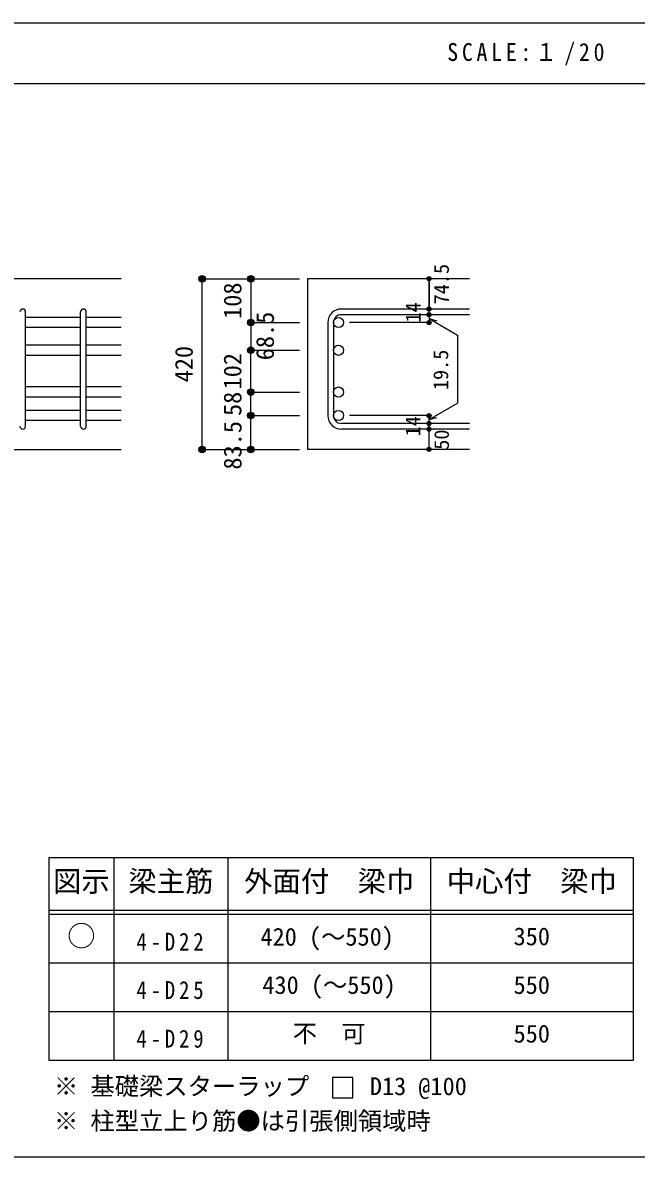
# Model space of a CAD drawing. Units: millimetres at full size, sheet at 1:20. Extents: x -3982 to 3969, y -2797 to 2801.
# Drawn here: x 900 to 2415, y 2 to 2801 of the extents above; entities that cross this region are included whole.
import ezdxf
from ezdxf.enums import TextEntityAlignment as Align

# ---------------------------------------------------------------- set-up
doc = ezdxf.new("R2010")
doc.units = ezdxf.units.MM
doc.header["$LTSCALE"] = 20
doc.header["$PDMODE"] = 32
doc.header["$PDSIZE"] = 10
for name, color, linetype in [('6-1_躯体線', 2, 'Continuous'), ('6-5_梁主筋', 7, 'Continuous'), ('6-6_S.T.P.', 7, 'Continuous'), ('6-7_文字', 7, 'Continuous'), ('6-D_寸法', 4, 'Continuous'), ('6-E_枠', 7, 'Continuous'), ('F-0_枠', 6, 'Continuous')]:
    doc.layers.add(name, color=color, linetype=linetype)
doc.styles.add('ＭＳ ゴシック', font='')
doc.styles.get('ＭＳ ゴシック').set_extended_font_data('MS Gothic')

msp = doc.modelspace()

# ---------------------------------------------------------------- linework, layer by layer
at = {"layer": '6-1_躯体線'}
for p, q in [((1143.29, 2169.12), (-6.71, 2169.12)), ((2003.29, 2169.12), (1603.29, 2169.12)), ((1603.29, 2169.12), (1603.29, 1748.12)), ((743.29, 1748.12), (1143.29, 1748.12)), ((2003.29, 1748.12), (1603.29, 1748.12))]:
    msp.add_line(p, q, dxfattribs=at)
at = {"layer": '6-5_梁主筋'}
for p, q in [((1043.29, 2073.51), (907.29, 2073.51)), ((1143.29, 2073.51), (1057.29, 2073.51)), ((1043.29, 2048.51), (907.29, 2048.51)), ((1143.29, 2048.51), (1057.29, 2048.51)), ((1043.29, 2005.12), (907.29, 2005.12)), ((1043.29, 2005.12), (907.29, 2005.12)), ((1143.29, 2005.12), (1057.29, 2005.12)), ((1143.29, 2005.12), (1057.29, 2005.12)), ((1043.29, 1980.12), (907.29, 1980.12)), ((1143.29, 1980.12), (1057.29, 1980.12)), ((1043.29, 1902.12), (907.29, 1902.12)), ((1043.29, 1902.12), (907.29, 1902.12)), ((1043.29, 1877.12), (907.29, 1877.12)), ((1143.29, 1902.12), (1057.29, 1902.12)), ((1143.29, 1902.12), (1057.29, 1902.12)), ((1143.29, 1877.12), (1057.29, 1877.12)), ((1043.29, 1844.12), (907.29, 1844.12)), ((1043.29, 1844.12), (907.29, 1844.12)), ((1143.29, 1844.12), (1057.29, 1844.12)), ((1143.29, 1844.12), (1057.29, 1844.12)), ((1043.29, 1819.12), (907.29, 1819.12)), ((1143.29, 1819.12), (1057.29, 1819.12))]:
    msp.add_line(p, q, dxfattribs=at)
at = {"layer": '6-5_梁主筋', "color": 3}
for centre in [(1679.79, 2061.01), (1679.79, 1992.62), (1679.79, 1889.62), (1679.79, 1831.62)]:
    msp.add_circle(centre, 12.5, dxfattribs=at)
at = {"layer": '6-6_S.T.P.'}
for p, q in [((907.29, 1805.12), (907.29, 2087.51)), ((1043.29, 1805.12), (1043.29, 2087.51)), ((1057.29, 1805.12), (1057.29, 2087.51)), ((2003.29, 2094.51), (1686.79, 2094.51)), ((2003.29, 2080.51), (1686.79, 2080.51)), ((1653.29, 2061.01), (1653.29, 1831.62)), ((1667.29, 2061.01), (1667.29, 1831.62)), ((2003.29, 1812.12), (1686.79, 1812.12)), ((2003.29, 1798.12), (1686.79, 1798.12))]:
    msp.add_line(p, q, dxfattribs=at)
for centre, radius, start, end in [((900.29, 2087.51), 7, 0, 180), ((1050.29, 2087.51), 7, 0, 180), ((1686.79, 2061.01), 33.5, 90, 180), ((1686.79, 2061.01), 19.5, 90, 180), ((1686.79, 1831.62), 33.5, 180, 270), ((1686.79, 1831.62), 19.5, 180, 270), ((900.29, 1805.12), 7, 180, 0), ((1050.29, 1805.12), 7, 180, 0)]:
    msp.add_arc(centre, radius, start, end, dxfattribs=at)
at = {"layer": '6-7_文字'}
msp.add_lwpolyline([(1664.99, 148.8), (1714.99, 148.8), (1714.99, 198.8), (1664.99, 198.8)], close=True, dxfattribs=at)
at = {"layer": '6-D_寸法'}
for p, q in [((1343.29, 2169.12), (1463.29, 2169.12)), ((1343.29, 2169.12), (1463.29, 2169.12)), ((1343.29, 2169.12), (1463.29, 2169.12)), ((1343.29, 1748.12), (1343.29, 2169.12)), ((1463.29, 2169.12), (1583.29, 2169.12)), ((1463.29, 2169.12), (1583.29, 2169.12)), ((1903.29, 2080.51), (1903.29, 2094.51)), ((1903.29, 2080.51), (1903.29, 2061.01)), ((1463.29, 2061.01), (1583.29, 2061.01)), ((1903.29, 2061.01), (1707.2, 2061.01)), ((1903.29, 2070.76), (1973.35, 2030.31)), ((1903.29, 2070.76), (1922.61, 2065.59)), ((1973.35, 2030.31), (1973.35, 1862.32)), ((1463.29, 1992.62), (1583.29, 1992.62)), ((1463.29, 1889.62), (1463.29, 1992.62)), ((1463.29, 1889.62), (1583.29, 1889.62)), ((1463.29, 1831.62), (1463.29, 1889.62)), ((1903.29, 1821.87), (1973.35, 1862.32)), ((1463.29, 1831.62), (1583.29, 1831.62)), ((1463.29, 1831.62), (1583.29, 1831.62)), ((1463.29, 1831.62), (1583.29, 1831.62)), ((1463.29, 1748.12), (1463.29, 1831.62)), ((1903.29, 1831.62), (1707.2, 1831.62)), ((1903.29, 1812.12), (1903.29, 1831.62)), ((1903.29, 1821.87), (1922.61, 1827.05)), ((1903.29, 1798.12), (1903.29, 1812.12)), ((1903.29, 1748.12), (1903.29, 1798.12)), ((1343.29, 1748.12), (1463.29, 1748.12)), ((1463.29, 1748.12), (1583.29, 1748.12))]:
    msp.add_line(p, q, dxfattribs=at)
for points in [[(1463.29, 2169.12), (1463.29, 2061.01), (1463.29, 1992.62)], [(1903.29, 2094.51), (1903.29, 2169.12), (1903.29, 2094.51)]]:
    msp.add_lwpolyline(points, dxfattribs=at)
for centre, radius in [((1343.29, 2169.12), 8), ((1343.29, 2169.12), 7.2), ((1343.29, 2169.12), 6.4), ((1343.29, 2169.12), 5.6), ((1343.29, 2169.12), 4.8), ((1343.29, 2169.12), 4), ((1343.29, 2169.12), 3.2), ((1343.29, 2169.12), 2.4), ((1343.29, 2169.12), 1.6), ((1343.29, 2169.12), 0.8), ((1463.29, 2169.12), 8), ((1463.29, 2169.12), 7.2), ((1463.29, 2169.12), 6.4), ((1463.29, 2169.12), 5.6), ((1463.29, 2169.12), 4.8), ((1463.29, 2169.12), 4), ((1463.29, 2169.12), 3.2), ((1463.29, 2169.12), 2.4), ((1463.29, 2169.12), 1.6), ((1463.29, 2169.12), 0.8), ((1903.29, 2169.12), 4), ((1903.29, 2169.12), 3.6), ((1903.29, 2169.12), 3.2), ((1903.29, 2169.12), 2.8), ((1903.29, 2169.12), 2.4), ((1903.29, 2169.12), 2), ((1903.29, 2169.12), 1.6), ((1903.29, 2169.12), 1.2), ((1903.29, 2169.12), 0.8), ((1903.29, 2169.12), 0.4), ((1903.29, 2094.51), 4), ((1903.29, 2080.51), 4), ((1903.29, 2094.51), 3.6), ((1903.29, 2080.51), 3.6), ((1903.29, 2094.51), 3.2), ((1903.29, 2080.51), 3.2), ((1903.29, 2094.51), 2.8), ((1903.29, 2080.51), 2.8), ((1903.29, 2094.51), 2.4), ((1903.29, 2080.51), 2.4), ((1903.29, 2094.51), 2), ((1903.29, 2080.51), 2), ((1903.29, 2094.51), 1.6), ((1903.29, 2080.51), 1.6), ((1903.29, 2094.51), 1.2), ((1903.29, 2080.51), 1.2), ((1903.29, 2094.51), 0.8), ((1903.29, 2080.51), 0.8), ((1903.29, 2094.51), 0.4), ((1903.29, 2080.51), 0.4), ((1463.29, 2061.01), 8), ((1463.29, 2061.01), 7.2), ((1463.29, 2061.01), 6.4), ((1463.29, 2061.01), 5.6), ((1463.29, 2061.01), 4.8), ((1463.29, 2061.01), 4), ((1463.29, 2061.01), 3.2), ((1463.29, 2061.01), 2.4), ((1463.29, 2061.01), 1.6), ((1463.29, 2061.01), 0.8), ((1903.29, 2061.01), 4), ((1903.29, 2061.01), 3.6), ((1903.29, 2061.01), 3.2), ((1903.29, 2061.01), 2.8), ((1903.29, 2061.01), 2.4), ((1903.29, 2061.01), 2), ((1903.29, 2061.01), 1.6), ((1903.29, 2061.01), 1.2), ((1903.29, 2061.01), 0.8), ((1903.29, 2061.01), 0.4), ((1463.29, 1992.62), 8), ((1463.29, 1992.62), 7.2), ((1463.29, 1992.62), 6.4), ((1463.29, 1992.62), 5.6), ((1463.29, 1992.62), 4.8), ((1463.29, 1992.62), 4), ((1463.29, 1992.62), 3.2), ((1463.29, 1992.62), 2.4), ((1463.29, 1992.62), 1.6), ((1463.29, 1992.62), 0.8), ((1463.29, 1889.62), 8), ((1463.29, 1889.62), 7.2), ((1463.29, 1889.62), 6.4), ((1463.29, 1889.62), 5.6), ((1463.29, 1889.62), 4.8), ((1463.29, 1889.62), 4), ((1463.29, 1889.62), 3.2), ((1463.29, 1889.62), 2.4), ((1463.29, 1889.62), 1.6), ((1463.29, 1889.62), 0.8), ((1463.29, 1831.62), 8), ((1463.29, 1831.62), 7.2), ((1463.29, 1831.62), 6.4), ((1463.29, 1831.62), 5.6), ((1463.29, 1831.62), 4.8), ((1463.29, 1831.62), 4), ((1463.29, 1831.62), 3.2), ((1463.29, 1831.62), 2.4), ((1463.29, 1831.62), 1.6), ((1463.29, 1831.62), 0.8), ((1903.29, 1831.62), 4), ((1903.29, 1831.62), 3.6), ((1903.29, 1831.62), 3.2), ((1903.29, 1831.62), 2.8), ((1903.29, 1831.62), 2.4), ((1903.29, 1831.62), 2), ((1903.29, 1831.62), 1.6), ((1903.29, 1831.62), 1.2), ((1903.29, 1831.62), 0.8), ((1903.29, 1831.62), 0.4), ((1903.29, 1812.12), 4), ((1903.29, 1798.12), 4), ((1903.29, 1812.12), 3.6), ((1903.29, 1798.12), 3.6), ((1903.29, 1812.12), 3.2), ((1903.29, 1798.12), 3.2), ((1903.29, 1812.12), 2.8), ((1903.29, 1798.12), 2.8), ((1903.29, 1812.12), 2.4), ((1903.29, 1798.12), 2.4), ((1903.29, 1812.12), 2), ((1903.29, 1798.12), 2), ((1903.29, 1812.12), 1.6), ((1903.29, 1798.12), 1.6), ((1903.29, 1812.12), 1.2), ((1903.29, 1798.12), 1.2), ((1903.29, 1812.12), 0.8), ((1903.29, 1798.12), 0.8), ((1903.29, 1812.12), 0.4), ((1903.29, 1798.12), 0.4), ((1343.29, 1748.12), 8), ((1343.29, 1748.12), 7.2), ((1343.29, 1748.12), 6.4), ((1343.29, 1748.12), 5.6), ((1343.29, 1748.12), 4.8), ((1343.29, 1748.12), 4), ((1343.29, 1748.12), 3.2), ((1343.29, 1748.12), 2.4), ((1343.29, 1748.12), 1.6), ((1343.29, 1748.12), 0.8), ((1463.29, 1748.12), 8), ((1463.29, 1748.12), 7.2), ((1463.29, 1748.12), 6.4), ((1463.29, 1748.12), 5.6), ((1463.29, 1748.12), 4.8), ((1463.29, 1748.12), 4), ((1463.29, 1748.12), 3.2), ((1463.29, 1748.12), 2.4), ((1463.29, 1748.12), 1.6), ((1463.29, 1748.12), 0.8), ((1903.29, 1748.12), 4), ((1903.29, 1748.12), 3.6), ((1903.29, 1748.12), 3.2), ((1903.29, 1748.12), 2.8), ((1903.29, 1748.12), 2.4), ((1903.29, 1748.12), 2), ((1903.29, 1748.12), 1.6), ((1903.29, 1748.12), 1.2), ((1903.29, 1748.12), 0.8), ((1903.29, 1748.12), 0.4)]:
    msp.add_circle(centre, radius, dxfattribs=at)
at = {"layer": '6-D_寸法', "color": 7}
for p in [(1343.29, 2169.12), (1463.29, 2169.12), (1903.29, 2169.12), (1903.29, 2094.51), (1903.29, 2080.51), (1463.29, 2061.01), (1903.29, 2061.01), (1463.29, 1992.62), (1463.29, 1889.62), (1463.29, 1831.62), (1903.29, 1831.62), (1903.29, 1812.12), (1903.29, 1798.12), (1343.29, 1748.12), (1463.29, 1748.12), (1903.29, 1748.12)]:
    msp.add_point(p, dxfattribs=at)
at = {"layer": '6-E_枠', "color": 3}
for p, q in [((965.14, 741.85), (965.14, 241.85)), ((965.14, 741.85), (2406.83, 741.85)), ((2406.83, 741.85), (2406.83, 241.85)), ((965.14, 241.85), (2406.83, 241.85))]:
    msp.add_line(p, q, dxfattribs=at)
at = {"layer": '6-E_枠'}
for p, q in [((1125.14, 741.85), (1125.14, 241.85)), ((1406.83, 741.85), (1406.83, 241.85)), ((1906.83, 741.85), (1906.83, 241.85)), ((965.14, 611.85), (2406.83, 611.85)), ((965.14, 601.85), (2406.83, 601.85)), ((965.14, 481.85), (2406.83, 481.85)), ((965.14, 361.85), (2406.83, 361.85))]:
    msp.add_line(p, q, dxfattribs=at)
at = {"layer": 'F-0_枠'}
msp.add_line((-3981.92, 2800.77), (3969.4, 2800.77), dxfattribs=at)
at = {"layer": 'F-0_枠', "color": 2}
for p, q in [((-3981.92, 2650.77), (2482.4, 2650.77)), ((2482.4, 1.97), (-3981.92, 1.97))]:
    msp.add_line(p, q, dxfattribs=at)

# ---------------------------------------------------------------- texts
at = {"layer": '6-7_文字', "color": 2, "style": 'ＭＳ ゴシック'}
for s, p in [('図示', (975.14, 641.85)), ('梁主筋', (1160.98, 641.85)), ('外面付\u3000梁巾', (1446.83, 641.85)), ('中心付\u3000梁巾', (1946.83, 641.85)), ('○', (1010.14, 506.85))]:
    msp.add_text(s, height=51.32, dxfattribs=at).set_placement(p, align=Align.BOTTOM_LEFT)
at = {"layer": '6-7_文字', "style": 'ＭＳ ゴシック'}
for s, p in [('420 (～550)', (1487.14, 510.85)), ('350', (2111.83, 511.85)), ('430 (～550)', (1491.83, 391.85)), ('550', (2111.83, 391.85)), ('不\u3000可', (1566.83, 271.85)), ('550', (2111.83, 271.85)), ('※ 基礎梁スターラップ     D13 @100', (977.51, 142.13)), ('※ 柱型立上り筋●は引張側領域時', (977.51, 56.45))]:
    msp.add_text(s, height=43.99, dxfattribs=at).set_placement(p, align=Align.BOTTOM_LEFT)
at = {"layer": '6-7_文字', "color": 2, "insert": (1948.17, 2695.77), "char_height": 43.99, "attachment_point": 7, "style": 'ＭＳ ゴシック'}
msp.add_mtext('\\T1.34;\\W0.9;SCALE:１/20', dxfattribs=at)
at = {"layer": '6-7_文字', "char_height": 43.99, "attachment_point": 7, "style": 'ＭＳ ゴシック'}
for s, insert in [('\\T1.38;\\W0.85;4-D22', (1180.98, 511.85)), ('\\T1.38;\\W0.85;4-D25', (1180.98, 391.85)), ('\\T1.38;\\W0.85;4-D29', (1180.98, 271.85))]:
    msp.add_mtext(s, dxfattribs=dict(at, insert=insert))
at = {"layer": '6-D_寸法', "style": 'ＭＳ ゴシック'}
for s, height, p in [('74.5', 36.66, (1963.15, 2105.97)), ('108', 43.99, (1453.29, 2070.07)), ('14', 36.66, (1893.29, 2061.09)), ('68.5', 43.99, (1533.58, 1968.12)), ('420', 43.99, (1333.29, 1913.62)), ('19.5', 36.66, (1961.45, 1894.46)), ('102', 43.99, (1453.29, 1896.12)), ('58', 43.99, (1453.29, 1830.62)), ('14', 36.66, (1892.63, 1780.45)), ('83.5', 43.99, (1453.55, 1698.45)), ('50', 36.66, (1963.36, 1747.33))]:
    msp.add_text(s, height=height, rotation=90, dxfattribs=at).set_placement(p, align=Align.BOTTOM_LEFT)

doc.saveas('drawing.dxf')
